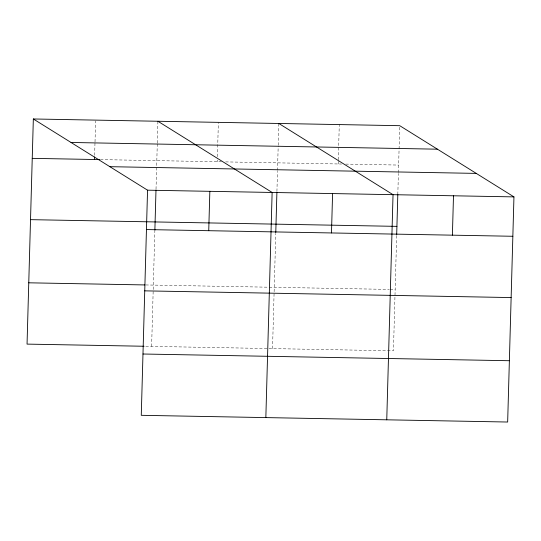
<?xml version="1.0" encoding="UTF-8"?>
<svg xmlns="http://www.w3.org/2000/svg" width="541" height="541" viewBox="0 0 541 541"><rect width="100%" height="100%" fill="white"/><g stroke="black" fill="none" stroke-linecap="round" stroke-linejoin="round"><path stroke-width="0.41" stroke-dasharray="2.71 2.03" d="M94.641 155.308L94.993 142.736M95.02 141.904L95.601 120.954M151.622 346.389L154.841 231.196M156.018 189.188L157.282 143.879M157.303 143.04L157.911 121.258M217.266 161.745L217.313 160.068M217.408 156.721L218.368 122.367M272.536 348.607L275.754 233.414M276.924 191.406L277.492 171.247M277.513 170.408L278.189 146.097M278.216 145.258L278.825 123.476M338.179 163.964L338.274 160.609M338.294 159.771L339.281 124.579M396.661 235.626L393.449 350.818L144.893 346.267M397.811 194.456L398.399 173.465M398.426 172.626L399.731 125.688M100.416 159.602L221.465 161.82M225.665 161.901L341.54 164.024M345.74 164.099L398.636 165.066M145.759 284.951L268.37 287.197M269.208 287.217L389.283 289.415M390.122 289.428L395.16 289.523"/><path stroke-width="0.81" d="M33.339 118.973L147.551 190.182L141.269 415.312L507.661 422.027L513.95 196.89L399.731 125.688L33.339 118.973L27.05 344.11L144.048 346.254M94.526 159.494L94.594 156.985M154.868 230.358L155.991 190.026M208.738 230.703L209.84 191.325M265.841 417.591L272.13 192.461L157.911 121.258M275.775 232.569L276.904 192.244M331.484 232.948L332.587 193.57M386.754 419.809L393.037 194.679L278.825 123.476M396.688 234.787L397.811 194.456M452.398 235.166L453.493 195.788M71.027 142.472L437.426 149.188M32.237 158.357L99.578 159.588M109.864 166.682L476.256 173.397M147.551 190.182L513.95 196.89M30.526 219.653L396.925 226.368M146.455 229.56L512.848 236.275M28.761 282.808L144.92 284.938M144.745 290.855L511.137 297.57M142.98 354.01L509.372 360.725"/></g></svg>
